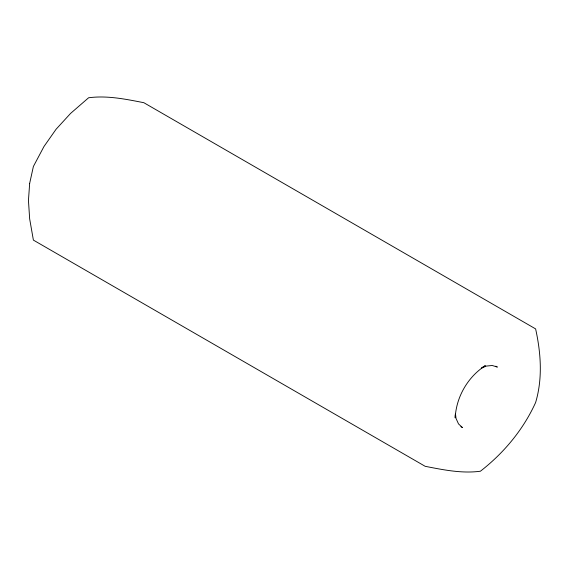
<?xml version="1.0" encoding="UTF-8"?>
<svg xmlns="http://www.w3.org/2000/svg" width="569" height="569" viewBox="0 0 569 569"><rect width="100%" height="100%" fill="white"/><g stroke="black" fill="none" stroke-linecap="round" stroke-linejoin="round"><path stroke-width="0.85" d="M481.929 367.624L485.321 365.661C467.803 376.927 456.203 397.027 455.2 417.838L455.2 414.701M481.488 368.122L486.282 366.08L492.235 365.49L497.349 367.069L495.805 366.18M460.89 426.658L462.433 427.547L458.507 423.905L456.039 418.457L455.513 414.147M29.659 183.403L28.45 200.437L29.659 218.873L33.386 240.104L425.164 466.303C443.294 469.838 461.85 473.7 480.392 471.232C503.864 452.981 523.281 429.673 535.614 402.532C542.762 378.513 540.941 353.065 535.614 328.896L143.836 102.697C125.706 99.162 107.15 95.3 88.608 97.768L70.577 113.423L56.061 129.27L43.969 146.518L33.386 166.468L29.659 183.403"/></g></svg>
